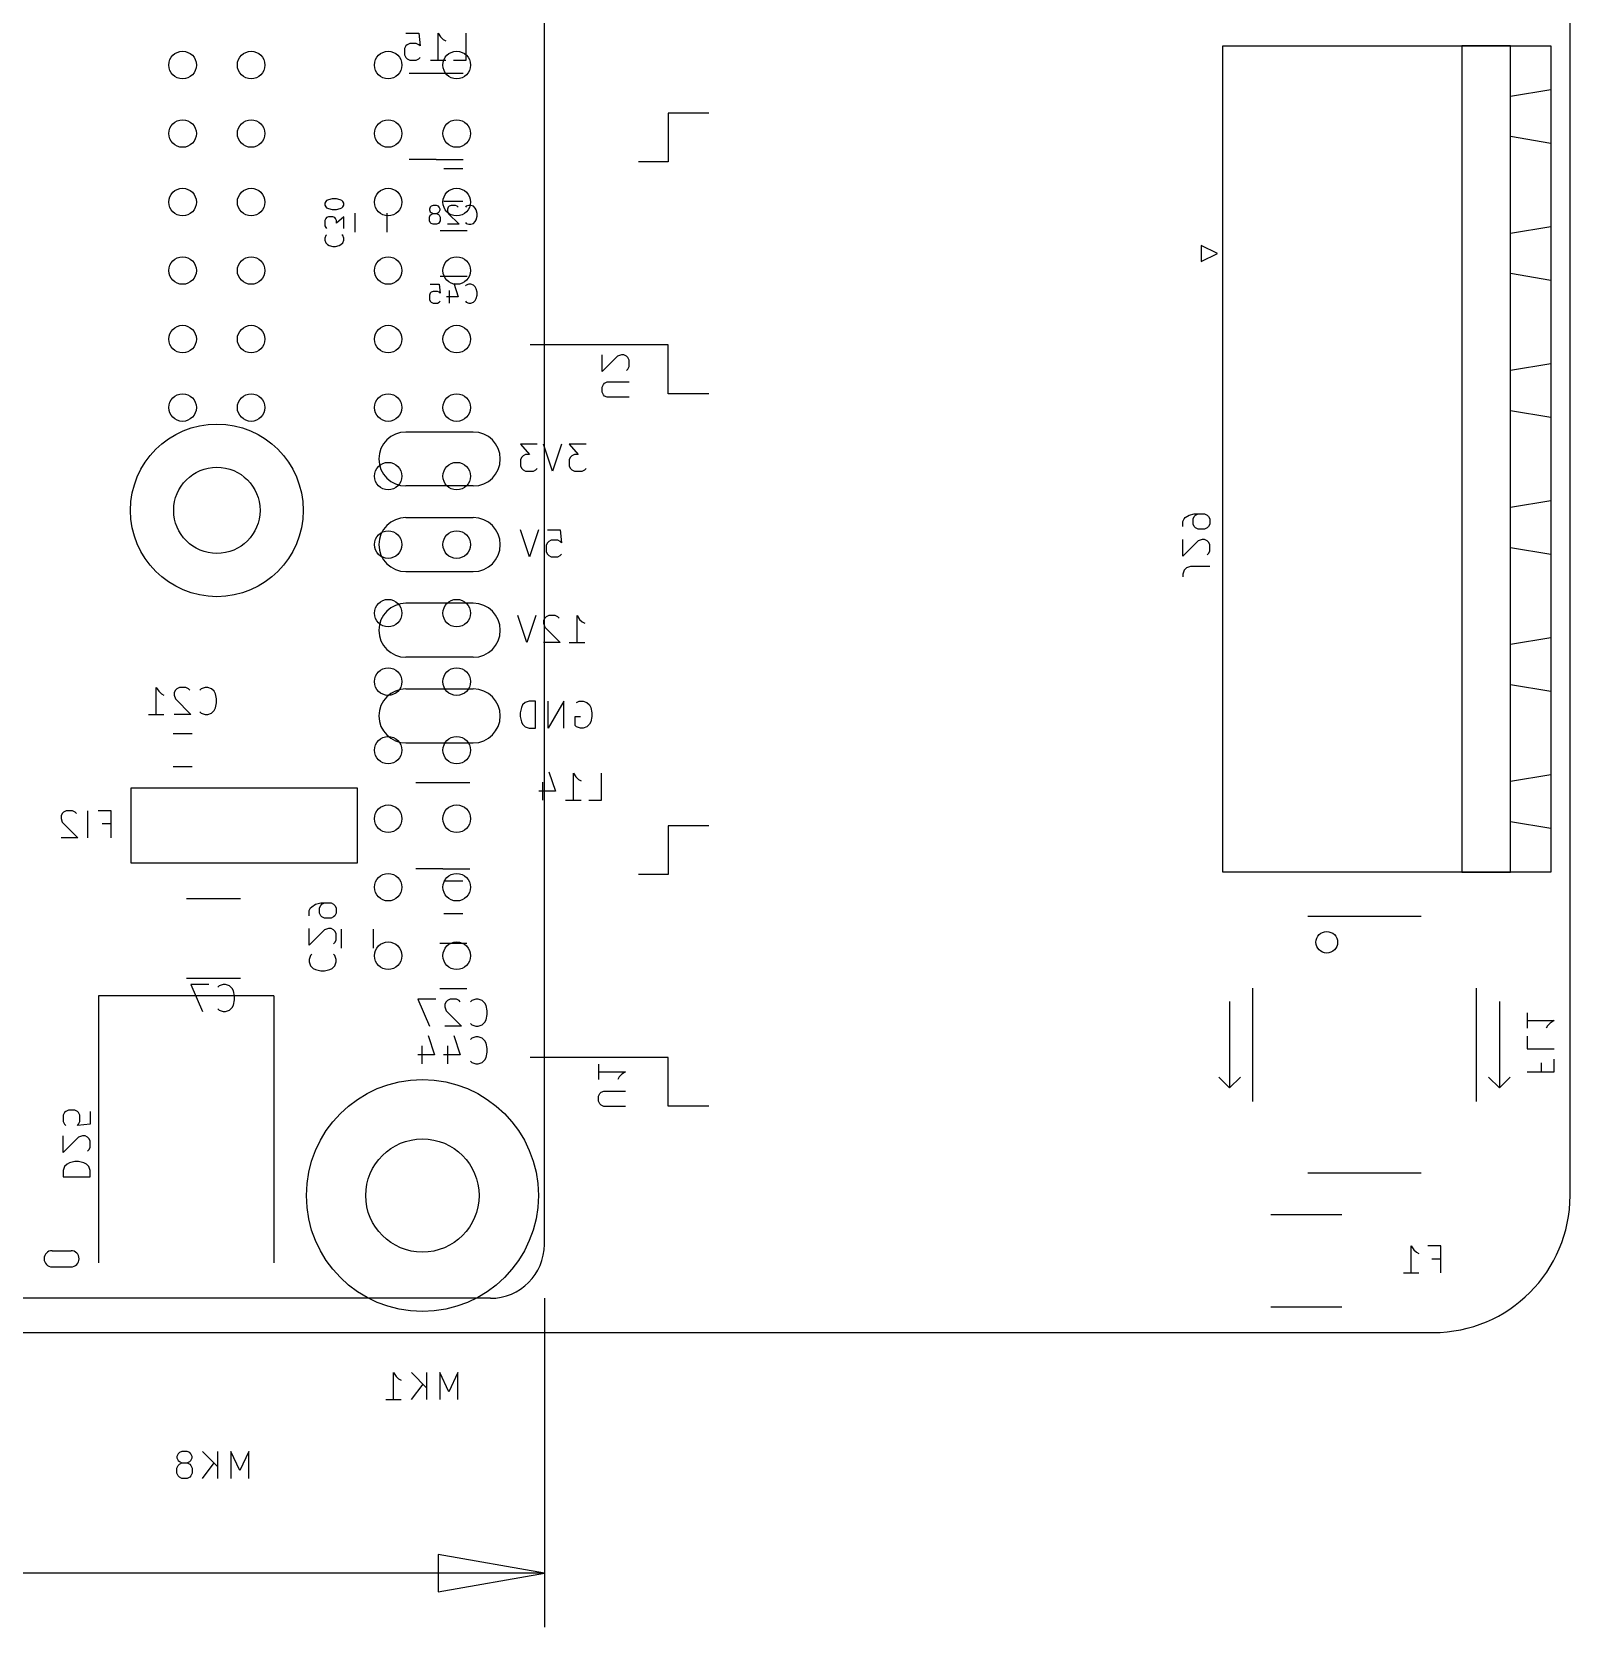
# Model space of a CAD drawing. Extents: x -21 to 324, y -93 to 158.
# Drawn here: x 186.6 to 243.6, y -66.7 to -7.6 of the extents above; entities that cross this region are included whole.
import ezdxf

# ---------------------------------------------------------------- set-up
doc = ezdxf.new("R2010")
doc.units = 0
doc.header["$LTSCALE"] = 10
doc.layers.add('BLACK', color=7, linetype='CONTINUOUS')
doc.layers.add('Layer_1', color=7, linetype='CONTINUOUS')

msp = doc.modelspace()

# ---------------------------------------------------------------- linework, layer by layer
at = {"layer": 'BLACK', "color": 7, "linetype": 'CONTINUOUS'}
for p, q in [((205.615, -52.51), (205.615, 53.33)), ((243.64, -50.7), (243.64, 50.9)), ((200.484, -7.607), (200.96, -7.607)), ((200.96, -7.607), (201.008, -8.084)), ((201.674, -8.607), (201.674, -7.607)), ((201.674, -7.607), (201.77, -7.75)), ((202.722, -8.607), (202.722, -7.607)), ((200.484, -8.084), (200.436, -8.179)), ((200.436, -8.179), (200.436, -8.417)), ((200.532, -8.036), (200.484, -8.084)), ((200.627, -7.988), (200.532, -8.036)), ((200.865, -7.988), (200.627, -7.988)), ((200.96, -8.036), (200.865, -7.988)), ((201.008, -8.084), (200.96, -8.036)), ((201.77, -7.75), (201.865, -7.845)), ((201.865, -7.845), (201.96, -7.893)), ((230.765, -8.075), (242.925, -8.075)), ((230.765, -38.715), (230.765, -8.075)), ((241.425, -8.075), (239.625, -8.075)), ((239.625, -8.075), (239.625, -38.715)), ((241.425, -38.715), (241.425, -8.075)), ((242.925, -8.075), (242.925, -38.715)), ((200.436, -8.417), (200.484, -8.512)), ((200.484, -8.512), (200.532, -8.56)), ((200.532, -8.56), (200.627, -8.607)), ((200.627, -8.607), (200.865, -8.607)), ((200.865, -8.607), (200.96, -8.56)), ((200.96, -8.56), (201.008, -8.512)), ((201.389, -8.607), (201.96, -8.607)), ((202.246, -8.607), (202.722, -8.607)), ((200.602, -9.095), (202.604, -9.095)), ((241.425, -9.945), (242.925, -9.695)), ((241.425, -11.445), (241.425, -9.945)), ((242.925, -9.695), (242.925, -11.695)), ((211.71, -10.575), (210.21, -10.575)), ((210.21, -10.575), (210.21, -12.385)), ((242.925, -11.695), (241.425, -11.445)), ((201.603, -12.295), (200.602, -12.295)), ((201.603, -12.295), (202.604, -12.295)), ((210.21, -12.385), (209.11, -12.385)), ((202.588, -12.635), (201.888, -12.635)), ((197.51, -13.849), (197.476, -13.915)), ((197.476, -13.915), (197.476, -13.982)), ((197.476, -13.982), (197.51, -14.049)), ((197.543, -13.815), (197.51, -13.849)), ((197.51, -14.049), (197.543, -14.082)), ((197.61, -13.782), (197.543, -13.815)), ((197.543, -14.082), (197.61, -14.115)), ((197.743, -13.749), (197.61, -13.782)), ((197.61, -14.115), (197.743, -14.149)), ((197.91, -13.749), (197.743, -13.749)), ((197.743, -14.149), (197.91, -14.149)), ((198.043, -13.782), (197.91, -13.749)), ((197.91, -14.149), (198.043, -14.115)), ((198.11, -13.815), (198.043, -13.782)), ((198.043, -14.115), (198.11, -14.082)), ((198.143, -13.849), (198.11, -13.815)), ((198.11, -14.082), (198.143, -14.049)), ((198.176, -13.915), (198.143, -13.849)), ((198.143, -14.049), (198.176, -13.982)), ((198.176, -13.982), (198.176, -13.915)), ((201.388, -14.061), (201.355, -14.128)), ((201.355, -14.128), (201.355, -14.161)), ((201.355, -14.161), (201.388, -14.228)), ((201.421, -14.028), (201.388, -14.061)), ((201.488, -13.995), (201.421, -14.028)), ((201.621, -13.995), (201.488, -13.995)), ((201.688, -14.028), (201.621, -13.995)), ((201.721, -14.061), (201.688, -14.028)), ((201.755, -14.128), (201.721, -14.061)), ((201.721, -14.228), (201.755, -14.161)), ((201.755, -14.161), (201.755, -14.128)), ((201.888, -13.835), (202.588, -13.835)), ((202.055, -14.061), (202.021, -14.128)), ((202.021, -14.128), (202.021, -14.195)), ((202.088, -14.028), (202.055, -14.061)), ((202.155, -13.995), (202.088, -14.028)), ((202.321, -13.995), (202.155, -13.995)), ((202.388, -14.028), (202.321, -13.995)), ((202.421, -14.061), (202.388, -14.028)), ((202.721, -14.028), (202.688, -14.061)), ((202.821, -13.995), (202.721, -14.028)), ((202.888, -13.995), (202.821, -13.995)), ((202.988, -14.028), (202.888, -13.995)), ((203.055, -14.095), (202.988, -14.028)), ((203.088, -14.161), (203.055, -14.095)), ((203.121, -14.295), (203.088, -14.161)), ((197.51, -14.482), (197.476, -14.549)), ((197.476, -14.549), (197.476, -14.749)), ((197.476, -14.749), (197.51, -14.815)), ((197.543, -14.449), (197.51, -14.482)), ((197.61, -14.415), (197.543, -14.449)), ((197.776, -14.415), (197.61, -14.415)), ((197.843, -14.449), (197.776, -14.415)), ((197.876, -14.482), (197.843, -14.449)), ((197.91, -14.549), (197.876, -14.482)), ((198.176, -14.415), (197.91, -14.649)), ((197.91, -14.649), (197.91, -14.549)), ((198.176, -14.849), (198.176, -14.415)), ((198.59, -14.282), (198.59, -14.982)), ((199.79, -14.982), (199.79, -14.282)), ((201.355, -14.428), (201.388, -14.361)), ((201.355, -14.561), (201.355, -14.428)), ((201.388, -14.628), (201.355, -14.561)), ((201.388, -14.228), (201.421, -14.261)), ((201.388, -14.361), (201.421, -14.328)), ((201.421, -14.661), (201.388, -14.628)), ((201.421, -14.261), (201.488, -14.295)), ((201.421, -14.328), (201.488, -14.295)), ((201.488, -14.695), (201.421, -14.661)), ((201.488, -14.295), (201.621, -14.295)), ((201.621, -14.695), (201.488, -14.695)), ((201.621, -14.295), (201.688, -14.261)), ((201.621, -14.295), (201.688, -14.328)), ((201.688, -14.661), (201.621, -14.695)), ((201.688, -14.261), (201.721, -14.228)), ((201.688, -14.328), (201.721, -14.361)), ((201.721, -14.628), (201.688, -14.661)), ((201.721, -14.361), (201.755, -14.428)), ((201.755, -14.561), (201.721, -14.628)), ((201.755, -14.428), (201.755, -14.561)), ((202.021, -14.195), (202.055, -14.295)), ((202.455, -14.695), (202.021, -14.695)), ((202.055, -14.295), (202.455, -14.695)), ((202.688, -14.628), (202.721, -14.661)), ((202.721, -14.661), (202.821, -14.695)), ((202.821, -14.695), (202.888, -14.695)), ((202.888, -14.695), (202.988, -14.661)), ((202.988, -14.661), (203.055, -14.595)), ((203.055, -14.595), (203.088, -14.528)), ((203.088, -14.528), (203.121, -14.395)), ((203.121, -14.395), (203.121, -14.295)), ((241.425, -15.025), (242.925, -14.775)), ((242.925, -14.775), (242.925, -16.775)), ((197.51, -15.115), (197.476, -15.215)), ((197.476, -15.215), (197.476, -15.282)), ((197.476, -15.282), (197.51, -15.382)), ((197.51, -14.815), (197.543, -14.849)), ((197.543, -15.082), (197.51, -15.115)), ((198.143, -15.115), (198.11, -15.082)), ((198.176, -15.215), (198.143, -15.115)), ((198.143, -15.382), (198.176, -15.282)), ((198.176, -15.282), (198.176, -15.215)), ((201.754, -14.925), (202.754, -14.925)), ((241.425, -16.525), (241.425, -15.025)), ((197.51, -15.382), (197.576, -15.449)), ((197.576, -15.449), (197.643, -15.482)), ((197.643, -15.482), (197.776, -15.515)), ((197.776, -15.515), (197.876, -15.515)), ((197.876, -15.515), (198.01, -15.482)), ((198.01, -15.482), (198.076, -15.449)), ((198.076, -15.449), (198.143, -15.382)), ((230.565, -15.775), (229.965, -15.475)), ((229.965, -15.475), (229.965, -16.075)), ((229.965, -16.075), (230.565, -15.775)), ((242.925, -16.775), (241.425, -16.525)), ((201.388, -16.916), (201.721, -16.916)), ((201.721, -16.916), (201.755, -17.249)), ((202.754, -16.625), (201.754, -16.625)), ((202.088, -17.149), (202.088, -17.616)), ((202.255, -16.882), (202.421, -17.382)), ((202.721, -16.949), (202.688, -16.982)), ((202.821, -16.916), (202.721, -16.949)), ((202.888, -16.916), (202.821, -16.916)), ((202.988, -16.949), (202.888, -16.916)), ((203.055, -17.016), (202.988, -16.949)), ((203.088, -17.082), (203.055, -17.016)), ((203.121, -17.216), (203.088, -17.082)), ((201.388, -17.249), (201.355, -17.316)), ((201.355, -17.316), (201.355, -17.482)), ((201.355, -17.482), (201.388, -17.549)), ((201.421, -17.216), (201.388, -17.249)), ((201.388, -17.549), (201.421, -17.582)), ((201.488, -17.182), (201.421, -17.216)), ((201.421, -17.582), (201.488, -17.616)), ((201.655, -17.182), (201.488, -17.182)), ((201.488, -17.616), (201.655, -17.616)), ((201.721, -17.216), (201.655, -17.182)), ((201.655, -17.616), (201.721, -17.582)), ((201.755, -17.249), (201.721, -17.216)), ((201.721, -17.582), (201.755, -17.549)), ((202.421, -17.382), (201.988, -17.382)), ((202.688, -17.549), (202.721, -17.582)), ((202.721, -17.582), (202.821, -17.616)), ((202.821, -17.616), (202.888, -17.616)), ((202.888, -17.616), (202.988, -17.582)), ((202.988, -17.582), (203.055, -17.516)), ((203.055, -17.516), (203.088, -17.449)), ((203.088, -17.449), (203.121, -17.316)), ((203.121, -17.316), (203.121, -17.216)), ((210.21, -19.165), (205.085, -19.165)), ((210.21, -20.975), (210.21, -19.165)), ((207.755, -20.157), (207.755, -19.537)), ((208.326, -19.585), (207.755, -20.157)), ((208.469, -19.537), (208.326, -19.585)), ((208.564, -19.537), (208.469, -19.537)), ((208.659, -19.585), (208.564, -19.537)), ((208.707, -19.633), (208.659, -19.585)), ((208.659, -20.109), (208.707, -20.061)), ((208.755, -19.728), (208.707, -19.633)), ((208.707, -20.061), (208.755, -19.966)), ((208.755, -19.966), (208.755, -19.728)), ((241.425, -20.105), (242.925, -19.855)), ((241.425, -21.605), (241.425, -20.105)), ((242.925, -19.855), (242.925, -21.855)), ((207.755, -20.728), (207.802, -20.633)), ((207.802, -20.633), (207.85, -20.585)), ((207.85, -20.585), (207.945, -20.537)), ((207.945, -20.537), (208.755, -20.537)), ((207.755, -20.918), (207.755, -20.728)), ((207.802, -21.014), (207.755, -20.918)), ((207.85, -21.061), (207.802, -21.014)), ((207.945, -21.109), (207.85, -21.061)), ((208.755, -21.109), (207.945, -21.109)), ((211.71, -20.975), (210.21, -20.975)), ((242.925, -21.855), (241.425, -21.605)), ((202.98, -22.395), (200.48, -22.395)), ((205.35, -22.847), (204.731, -22.847)), ((204.731, -22.847), (205.064, -23.228)), ((205.921, -23.847), (205.588, -22.847)), ((206.254, -22.847), (205.921, -23.847)), ((207.159, -22.847), (206.54, -22.847)), ((206.54, -22.847), (206.873, -23.228)), ((204.778, -23.324), (204.731, -23.419)), ((204.731, -23.419), (204.731, -23.657)), ((204.826, -23.276), (204.778, -23.324)), ((204.921, -23.228), (204.826, -23.276)), ((205.064, -23.228), (204.921, -23.228)), ((206.588, -23.324), (206.54, -23.419)), ((206.54, -23.419), (206.54, -23.657)), ((206.635, -23.276), (206.588, -23.324)), ((206.731, -23.228), (206.635, -23.276)), ((206.873, -23.228), (206.731, -23.228)), ((204.731, -23.657), (204.778, -23.752)), ((204.778, -23.752), (204.826, -23.8)), ((204.826, -23.8), (204.921, -23.847)), ((204.921, -23.847), (205.207, -23.847)), ((205.207, -23.847), (205.302, -23.8)), ((205.302, -23.8), (205.35, -23.752)), ((206.54, -23.657), (206.588, -23.752)), ((206.588, -23.752), (206.635, -23.8)), ((206.635, -23.8), (206.731, -23.847)), ((206.731, -23.847), (207.016, -23.847)), ((207.016, -23.847), (207.112, -23.8)), ((207.112, -23.8), (207.159, -23.752)), ((202.98, -24.395), (200.48, -24.395)), ((229.519, -25.475), (229.71, -25.427)), ((229.71, -25.427), (230.091, -25.427)), ((229.757, -25.475), (229.853, -25.427)), ((230.091, -25.427), (230.186, -25.475)), ((241.425, -25.185), (242.925, -24.935)), ((241.425, -26.685), (241.425, -25.185)), ((242.925, -24.935), (242.925, -26.935)), ((200.48, -25.57), (202.98, -25.57)), ((229.281, -25.713), (229.329, -25.618)), ((229.281, -25.903), (229.281, -25.713)), ((229.329, -25.618), (229.376, -25.57)), ((229.376, -25.57), (229.519, -25.475)), ((229.662, -25.618), (229.71, -25.522)), ((229.662, -25.808), (229.662, -25.618)), ((229.71, -25.903), (229.662, -25.808)), ((229.71, -25.522), (229.757, -25.475)), ((229.757, -25.951), (229.71, -25.903)), ((229.853, -25.999), (229.757, -25.951)), ((230.091, -25.999), (229.853, -25.999)), ((230.186, -25.951), (230.091, -25.999)), ((230.186, -25.475), (230.234, -25.522)), ((230.234, -25.903), (230.186, -25.951)), ((230.234, -25.522), (230.281, -25.618)), ((230.281, -25.808), (230.234, -25.903)), ((230.281, -25.618), (230.281, -25.808)), ((205.064, -27.022), (204.731, -26.022)), ((205.397, -26.022), (205.064, -27.022)), ((205.731, -26.499), (205.683, -26.594)), ((205.683, -26.594), (205.683, -26.832)), ((205.731, -26.022), (206.207, -26.022)), ((205.778, -26.451), (205.731, -26.499)), ((205.873, -26.403), (205.778, -26.451)), ((206.111, -26.403), (205.873, -26.403)), ((206.207, -26.451), (206.111, -26.403)), ((206.207, -26.022), (206.254, -26.499)), ((206.254, -26.499), (206.207, -26.451)), ((229.281, -26.999), (229.281, -26.38)), ((229.853, -26.427), (229.281, -26.999)), ((229.995, -26.38), (229.853, -26.427)), ((230.091, -26.38), (229.995, -26.38)), ((230.186, -26.427), (230.091, -26.38)), ((230.234, -26.475), (230.186, -26.427)), ((230.281, -26.57), (230.234, -26.475)), ((230.281, -26.808), (230.281, -26.57)), ((205.683, -26.832), (205.731, -26.927)), ((205.731, -26.927), (205.778, -26.975)), ((205.778, -26.975), (205.873, -27.022)), ((205.873, -27.022), (206.111, -27.022)), ((206.111, -27.022), (206.207, -26.975)), ((206.207, -26.975), (206.254, -26.927)), ((230.186, -26.951), (230.234, -26.903)), ((230.234, -26.903), (230.281, -26.808)), ((242.925, -26.935), (241.425, -26.685)), ((200.48, -27.57), (202.98, -27.57)), ((229.329, -27.522), (229.281, -27.665)), ((229.281, -27.665), (229.281, -27.76)), ((229.424, -27.427), (229.329, -27.522)), ((229.567, -27.38), (229.424, -27.427)), ((230.281, -27.38), (229.567, -27.38)), ((202.98, -28.745), (200.48, -28.745)), ((204.969, -30.197), (204.635, -29.197)), ((205.302, -29.197), (204.969, -30.197)), ((205.635, -29.293), (205.588, -29.388)), ((205.588, -29.388), (205.588, -29.483)), ((205.588, -29.483), (205.635, -29.626)), ((205.683, -29.245), (205.635, -29.293)), ((205.778, -29.197), (205.683, -29.245)), ((206.016, -29.197), (205.778, -29.197)), ((206.112, -29.245), (206.016, -29.197)), ((206.159, -29.293), (206.112, -29.245)), ((206.826, -30.197), (206.826, -29.197)), ((206.826, -29.197), (206.921, -29.34)), ((206.921, -29.34), (207.016, -29.435)), ((207.016, -29.435), (207.112, -29.483)), ((205.635, -29.626), (206.207, -30.197)), ((241.425, -30.265), (242.925, -30.015)), ((242.925, -30.015), (242.925, -32.015)), ((202.98, -30.745), (200.48, -30.745)), ((206.207, -30.197), (205.588, -30.197)), ((206.54, -30.197), (207.112, -30.197)), ((241.425, -31.765), (241.425, -30.265)), ((191.229, -32.864), (191.229, -31.864)), ((191.229, -31.864), (191.324, -32.007)), ((191.991, -31.912), (191.943, -31.96)), ((192.086, -31.864), (191.991, -31.912)), ((192.324, -31.864), (192.086, -31.864)), ((192.419, -31.912), (192.324, -31.864)), ((192.467, -31.96), (192.419, -31.912)), ((192.895, -31.912), (192.848, -31.96)), ((193.038, -31.864), (192.895, -31.912)), ((193.134, -31.864), (193.038, -31.864)), ((193.276, -31.912), (193.134, -31.864)), ((193.372, -32.007), (193.276, -31.912)), ((200.48, -31.92), (202.98, -31.92)), ((242.925, -32.015), (241.425, -31.765)), ((191.324, -32.007), (191.419, -32.102)), ((191.419, -32.102), (191.515, -32.15)), ((191.943, -31.96), (191.895, -32.055)), ((191.895, -32.055), (191.895, -32.15)), ((191.895, -32.15), (191.943, -32.293)), ((191.943, -32.293), (192.515, -32.864)), ((193.419, -32.102), (193.372, -32.007)), ((193.467, -32.293), (193.419, -32.102)), ((193.419, -32.626), (193.467, -32.436)), ((193.467, -32.436), (193.467, -32.293)), ((204.81, -32.515), (204.762, -32.61)), ((204.905, -32.42), (204.81, -32.515)), ((205.048, -32.372), (204.905, -32.42)), ((205.286, -32.372), (205.048, -32.372)), ((205.286, -33.372), (205.286, -32.372)), ((206.334, -32.372), (205.762, -33.372)), ((205.762, -33.372), (205.762, -32.372)), ((206.334, -33.372), (206.334, -32.372)), ((206.81, -32.42), (206.905, -32.372)), ((206.905, -32.372), (207.048, -32.372)), ((207.048, -32.372), (207.191, -32.42)), ((207.191, -32.42), (207.286, -32.515)), ((207.286, -32.515), (207.334, -32.61)), ((190.943, -32.864), (191.515, -32.864)), ((192.515, -32.864), (191.895, -32.864)), ((192.848, -32.769), (192.895, -32.817)), ((192.895, -32.817), (193.038, -32.864)), ((193.038, -32.864), (193.134, -32.864)), ((193.134, -32.864), (193.276, -32.817)), ((193.276, -32.817), (193.372, -32.722)), ((193.372, -32.722), (193.419, -32.626)), ((204.762, -32.61), (204.715, -32.801)), ((204.715, -32.801), (204.715, -32.944)), ((204.715, -32.944), (204.762, -33.134)), ((206.762, -33.277), (206.762, -32.944)), ((206.762, -32.944), (206.953, -32.944)), ((207.334, -32.61), (207.381, -32.801)), ((207.381, -32.944), (207.334, -33.134)), ((207.381, -32.801), (207.381, -32.944)), ((192.555, -33.59), (191.855, -33.59)), ((204.762, -33.134), (204.81, -33.23)), ((204.81, -33.23), (204.905, -33.325)), ((204.905, -33.325), (205.048, -33.372)), ((205.048, -33.372), (205.286, -33.372)), ((206.81, -33.325), (206.762, -33.277)), ((206.953, -33.372), (206.81, -33.325)), ((207.048, -33.372), (206.953, -33.372)), ((207.191, -33.325), (207.048, -33.372)), ((207.286, -33.23), (207.191, -33.325)), ((207.334, -33.134), (207.286, -33.23)), ((200.48, -33.92), (202.98, -33.92)), ((191.855, -34.79), (192.555, -34.79)), ((200.856, -35.384), (202.858, -35.384)), ((205.548, -35.373), (205.548, -36.039)), ((205.786, -34.992), (206.024, -35.706)), ((206.691, -36.039), (206.691, -35.039)), ((206.691, -35.039), (206.786, -35.182)), ((206.786, -35.182), (206.881, -35.277)), ((206.881, -35.277), (206.977, -35.325)), ((207.739, -36.039), (207.739, -35.039)), ((241.425, -35.345), (242.925, -35.095)), ((241.425, -36.845), (241.425, -35.345)), ((242.925, -35.095), (242.925, -37.095)), ((190.3, -38.381), (190.3, -35.587)), ((190.3, -35.587), (198.682, -35.587)), ((198.682, -35.587), (198.682, -38.381)), ((206.024, -35.706), (205.405, -35.706)), ((206.405, -36.039), (206.977, -36.039)), ((207.262, -36.039), (207.739, -36.039)), ((187.744, -36.532), (187.697, -36.627)), ((187.697, -36.627), (187.697, -36.722)), ((187.792, -36.484), (187.744, -36.532)), ((187.887, -36.436), (187.792, -36.484)), ((188.125, -36.436), (187.887, -36.436)), ((188.22, -36.484), (188.125, -36.436)), ((188.268, -36.532), (188.22, -36.484)), ((188.697, -37.436), (188.697, -36.436)), ((189.554, -36.436), (189.078, -36.436)), ((189.554, -37.436), (189.554, -36.436)), ((187.697, -36.722), (187.744, -36.865)), ((187.744, -36.865), (188.316, -37.436)), ((189.22, -36.913), (189.554, -36.913)), ((210.21, -36.991), (210.21, -38.801)), ((211.71, -36.991), (210.21, -36.991)), ((242.925, -37.095), (241.425, -36.845)), ((188.316, -37.436), (187.697, -37.436)), ((198.682, -38.381), (190.3, -38.381)), ((201.857, -38.584), (200.856, -38.584)), ((201.857, -38.584), (202.858, -38.584)), ((210.21, -38.801), (209.11, -38.801)), ((242.925, -38.715), (230.765, -38.715)), ((239.625, -38.715), (241.425, -38.715)), ((202.588, -39.051), (201.888, -39.051)), ((192.348, -39.695), (194.348, -39.695)), ((196.896, -40.135), (196.944, -40.04)), ((196.896, -40.326), (196.896, -40.135)), ((196.944, -40.04), (196.991, -39.992)), ((196.991, -39.992), (197.134, -39.897)), ((197.134, -39.897), (197.325, -39.85)), ((197.277, -40.04), (197.325, -39.945)), ((197.277, -40.23), (197.277, -40.04)), ((197.325, -39.85), (197.706, -39.85)), ((197.325, -39.945), (197.372, -39.897)), ((197.372, -39.897), (197.468, -39.85)), ((197.706, -39.85), (197.801, -39.897)), ((197.801, -39.897), (197.849, -39.945)), ((197.849, -39.945), (197.896, -40.04)), ((197.896, -40.04), (197.896, -40.23)), ((196.896, -41.421), (196.896, -40.802)), ((197.325, -40.326), (197.277, -40.23)), ((197.372, -40.373), (197.325, -40.326)), ((197.468, -40.421), (197.372, -40.373)), ((197.706, -40.421), (197.468, -40.421)), ((197.61, -40.802), (197.468, -40.85)), ((197.706, -40.802), (197.61, -40.802)), ((197.801, -40.373), (197.706, -40.421)), ((197.801, -40.85), (197.706, -40.802)), ((197.849, -40.326), (197.801, -40.373)), ((197.896, -40.23), (197.849, -40.326)), ((201.888, -40.251), (202.588, -40.251)), ((238.12, -40.362), (233.92, -40.362)), ((197.468, -40.85), (196.896, -41.421)), ((197.849, -40.897), (197.801, -40.85)), ((197.801, -41.373), (197.849, -41.326)), ((197.896, -40.992), (197.849, -40.897)), ((197.849, -41.326), (197.896, -41.23)), ((197.896, -41.23), (197.896, -40.992)), ((198.082, -40.825), (198.082, -41.525)), ((199.282, -41.525), (199.282, -40.825)), ((201.738, -41.341), (202.738, -41.341)), ((196.944, -41.802), (196.896, -41.945)), ((196.896, -41.945), (196.896, -42.04)), ((196.991, -41.754), (196.944, -41.802)), ((197.849, -41.802), (197.801, -41.754)), ((197.896, -41.945), (197.849, -41.802)), ((197.896, -42.04), (197.896, -41.945)), ((196.896, -42.04), (196.944, -42.183)), ((196.944, -42.183), (197.039, -42.278)), ((197.039, -42.278), (197.134, -42.326)), ((197.134, -42.326), (197.325, -42.373)), ((197.325, -42.373), (197.468, -42.373)), ((197.468, -42.373), (197.658, -42.326)), ((197.658, -42.326), (197.753, -42.278)), ((197.753, -42.278), (197.849, -42.183)), ((197.849, -42.183), (197.896, -42.04)), ((194.348, -42.655), (192.348, -42.655)), ((193.181, -42.877), (192.515, -42.877)), ((192.515, -42.877), (192.943, -43.877)), ((193.562, -42.925), (193.515, -42.973)), ((193.705, -42.877), (193.562, -42.925)), ((193.8, -42.877), (193.705, -42.877)), ((193.943, -42.925), (193.8, -42.877)), ((194.038, -43.02), (193.943, -42.925)), ((194.086, -43.115), (194.038, -43.02)), ((194.134, -43.306), (194.086, -43.115)), ((202.738, -43.041), (201.738, -43.041)), ((231.87, -43.012), (231.87, -47.212)), ((240.17, -47.212), (240.17, -43.012)), ((195.582, -43.295), (189.082, -43.295)), ((189.082, -43.295), (189.082, -53.195)), ((193.943, -43.83), (194.038, -43.734)), ((194.038, -43.734), (194.086, -43.639)), ((194.086, -43.639), (194.134, -43.449)), ((194.134, -43.449), (194.134, -43.306)), ((195.582, -43.295), (195.582, -53.195)), ((201.595, -43.421), (200.928, -43.421)), ((200.928, -43.421), (201.357, -44.421)), ((201.976, -43.517), (201.928, -43.612)), ((201.928, -43.612), (201.928, -43.707)), ((201.928, -43.707), (201.976, -43.85)), ((202.024, -43.469), (201.976, -43.517)), ((202.119, -43.421), (202.024, -43.469)), ((202.357, -43.421), (202.119, -43.421)), ((202.452, -43.469), (202.357, -43.421)), ((202.5, -43.517), (202.452, -43.469)), ((202.928, -43.469), (202.881, -43.517)), ((203.071, -43.421), (202.928, -43.469)), ((203.167, -43.421), (203.071, -43.421)), ((203.309, -43.469), (203.167, -43.421)), ((203.405, -43.564), (203.309, -43.469)), ((203.452, -43.659), (203.405, -43.564)), ((203.5, -43.85), (203.452, -43.659)), ((231.02, -43.512), (231.02, -46.712)), ((241.02, -43.512), (241.02, -46.712)), ((193.515, -43.782), (193.562, -43.83)), ((193.562, -43.83), (193.705, -43.877)), ((193.705, -43.877), (193.8, -43.877)), ((193.8, -43.877), (193.943, -43.83)), ((201.976, -43.85), (202.548, -44.421)), ((202.881, -44.326), (202.928, -44.374)), ((203.309, -44.374), (203.405, -44.278)), ((203.405, -44.278), (203.452, -44.183)), ((203.452, -44.183), (203.5, -43.993)), ((203.5, -43.993), (203.5, -43.85)), ((242.045, -43.929), (242.045, -44.501)), ((242.045, -44.215), (243.045, -44.215)), ((242.902, -44.31), (242.807, -44.406)), ((243.045, -44.215), (242.902, -44.31)), ((201.309, -44.771), (201.548, -45.485)), ((202.548, -44.421), (201.928, -44.421)), ((202.262, -44.771), (202.5, -45.485)), ((202.928, -44.866), (202.881, -44.914)), ((202.928, -44.374), (203.071, -44.421)), ((203.071, -44.818), (202.928, -44.866)), ((203.071, -44.421), (203.167, -44.421)), ((203.167, -44.818), (203.071, -44.818)), ((203.167, -44.421), (203.309, -44.374)), ((203.309, -44.866), (203.167, -44.818)), ((203.405, -44.961), (203.309, -44.866)), ((242.045, -44.787), (242.045, -45.263)), ((242.807, -44.406), (242.759, -44.501)), ((201.548, -45.485), (200.928, -45.485)), ((201.071, -45.152), (201.071, -45.818)), ((202.5, -45.485), (201.881, -45.485)), ((202.024, -45.152), (202.024, -45.818)), ((203.452, -45.056), (203.405, -44.961)), ((203.5, -45.247), (203.452, -45.056)), ((203.452, -45.58), (203.5, -45.39)), ((203.5, -45.39), (203.5, -45.247)), ((242.045, -45.263), (243.045, -45.263)), ((202.881, -45.723), (202.928, -45.771)), ((202.928, -45.771), (203.071, -45.818)), ((203.071, -45.818), (203.167, -45.818)), ((203.167, -45.818), (203.309, -45.771)), ((203.309, -45.771), (203.405, -45.675)), ((203.405, -45.675), (203.452, -45.58)), ((210.21, -45.581), (205.085, -45.581)), ((207.628, -45.826), (207.628, -46.398)), ((207.628, -46.112), (208.628, -46.112)), ((208.628, -46.112), (208.485, -46.207)), ((210.21, -47.391), (210.21, -45.581)), ((242.045, -46.12), (243.045, -46.12)), ((242.568, -45.787), (242.568, -46.12)), ((243.045, -46.12), (243.045, -45.644)), ((208.39, -46.303), (208.342, -46.398)), ((208.485, -46.207), (208.39, -46.303)), ((230.62, -46.312), (231.02, -46.712)), ((231.02, -46.712), (230.62, -46.312)), ((231.02, -46.712), (231.42, -46.312)), ((241.02, -46.712), (240.62, -46.312)), ((240.62, -46.312), (241.02, -46.712)), ((241.02, -46.712), (241.42, -46.312)), ((207.628, -47.017), (207.675, -46.922)), ((207.628, -47.207), (207.628, -47.017)), ((207.675, -47.303), (207.628, -47.207)), ((207.675, -46.922), (207.723, -46.874)), ((207.723, -47.35), (207.675, -47.303)), ((207.723, -46.874), (207.818, -46.826)), ((207.818, -46.826), (208.628, -46.826)), ((187.827, -47.628), (187.78, -47.724)), ((187.78, -47.724), (187.78, -47.962)), ((187.875, -47.581), (187.827, -47.628)), ((187.97, -47.533), (187.875, -47.581)), ((188.208, -47.533), (187.97, -47.533)), ((188.303, -47.581), (188.208, -47.533)), ((188.351, -47.628), (188.303, -47.581)), ((188.399, -47.724), (188.351, -47.628)), ((188.399, -47.962), (188.399, -47.724)), ((188.78, -47.581), (188.78, -48.057)), ((207.818, -47.398), (207.723, -47.35)), ((208.628, -47.398), (207.818, -47.398)), ((211.71, -47.391), (210.21, -47.391)), ((187.78, -47.962), (187.827, -48.057)), ((187.78, -49.104), (187.78, -48.485)), ((187.827, -48.057), (187.875, -48.104)), ((188.78, -48.057), (188.303, -48.104)), ((188.303, -48.104), (188.351, -48.057)), ((188.351, -48.057), (188.399, -47.962)), ((188.494, -48.485), (188.351, -48.533)), ((188.589, -48.485), (188.494, -48.485)), ((188.684, -48.533), (188.589, -48.485)), ((188.351, -48.533), (187.78, -49.104)), ((188.732, -48.581), (188.684, -48.533)), ((188.684, -49.057), (188.732, -49.009)), ((188.78, -48.676), (188.732, -48.581)), ((188.732, -49.009), (188.78, -48.914)), ((188.78, -48.914), (188.78, -48.676)), ((187.827, -49.628), (187.78, -49.771)), ((187.922, -49.533), (187.827, -49.628)), ((188.018, -49.485), (187.922, -49.533)), ((188.208, -49.438), (188.018, -49.485)), ((188.351, -49.438), (188.208, -49.438)), ((188.542, -49.485), (188.351, -49.438)), ((188.637, -49.533), (188.542, -49.485)), ((188.732, -49.628), (188.637, -49.533)), ((188.78, -49.771), (188.732, -49.628)), ((187.78, -49.771), (187.78, -50.009)), ((187.78, -50.009), (188.78, -50.009)), ((188.78, -50.009), (188.78, -49.771)), ((233.92, -49.862), (238.12, -49.862)), ((232.541, -51.403), (235.181, -51.403)), ((237.75, -53.565), (237.75, -52.565)), ((237.75, -52.565), (237.846, -52.708)), ((238.846, -52.565), (238.37, -52.565)), ((238.846, -53.565), (238.846, -52.565)), ((187.368, -52.745), (188.068, -52.745)), ((237.846, -52.708), (237.941, -52.803)), ((237.941, -52.803), (238.036, -52.851)), ((238.512, -53.042), (238.846, -53.042)), ((187.368, -53.345), (188.068, -53.345)), ((237.465, -53.565), (238.036, -53.565)), ((203.619, -54.511), (168.329, -54.511)), ((205.615, -54.51), (205.615, -66.7)), ((232.541, -54.823), (235.181, -54.823)), ((76, -55.78), (238.56, -55.78)), ((200.024, -58.264), (200.024, -57.264)), ((200.024, -57.264), (200.119, -57.407)), ((200.69, -57.264), (201.262, -57.836)), ((201.262, -58.264), (201.262, -57.264)), ((202.071, -57.979), (201.738, -57.264)), ((201.738, -57.264), (201.738, -58.264)), ((202.405, -57.264), (202.071, -57.979)), ((202.405, -58.264), (202.405, -57.264)), ((200.119, -57.407), (200.214, -57.502)), ((200.214, -57.502), (200.309, -57.55)), ((200.69, -58.264), (201.119, -57.693)), ((199.738, -58.264), (200.309, -58.264)), ((192.038, -60.281), (191.991, -60.376)), ((192.086, -60.233), (192.038, -60.281)), ((192.181, -60.185), (192.086, -60.233)), ((192.372, -60.185), (192.181, -60.185)), ((192.467, -60.233), (192.372, -60.185)), ((192.515, -60.281), (192.467, -60.233)), ((192.562, -60.376), (192.515, -60.281)), ((192.943, -60.185), (193.515, -60.757)), ((193.515, -61.185), (193.515, -60.185)), ((194.324, -60.9), (193.991, -60.185)), ((193.991, -60.185), (193.991, -61.185)), ((194.658, -60.185), (194.324, -60.9)), ((194.658, -61.185), (194.658, -60.185)), ((191.991, -60.376), (191.991, -60.423)), ((191.991, -60.423), (192.038, -60.519)), ((191.991, -60.804), (192.038, -60.709)), ((191.991, -60.995), (191.991, -60.804)), ((192.038, -60.519), (192.086, -60.566)), ((192.038, -60.709), (192.086, -60.662)), ((192.086, -60.566), (192.181, -60.614)), ((192.086, -60.662), (192.181, -60.614)), ((192.181, -60.614), (192.372, -60.614)), ((192.372, -60.614), (192.467, -60.566)), ((192.372, -60.614), (192.467, -60.662)), ((192.467, -60.566), (192.515, -60.519)), ((192.467, -60.662), (192.515, -60.709)), ((192.515, -60.519), (192.562, -60.423)), ((192.515, -60.709), (192.562, -60.804)), ((192.562, -60.423), (192.562, -60.376)), ((192.562, -60.804), (192.562, -60.995)), ((192.943, -61.185), (193.372, -60.614)), ((192.038, -61.09), (191.991, -60.995)), ((192.086, -61.138), (192.038, -61.09)), ((192.181, -61.185), (192.086, -61.138)), ((192.372, -61.185), (192.181, -61.185)), ((192.467, -61.138), (192.372, -61.185)), ((192.515, -61.09), (192.467, -61.138)), ((192.562, -60.995), (192.515, -61.09)), ((201.676, -64.005), (201.676, -65.394)), ((205.615, -64.7), (201.676, -64.005)), ((205.615, -64.7), (135.615, -64.7)), ((201.676, -65.394), (205.615, -64.7))]:
    msp.add_line(p, q, dxfattribs=at)
for centre, radius in [((192.205, -8.79), 0.51), ((194.745, -8.79), 0.51), ((199.825, -8.79), 0.51), ((202.365, -8.79), 0.51), ((192.205, -11.33), 0.51), ((194.745, -11.33), 0.51), ((199.825, -11.33), 0.51), ((202.365, -11.33), 0.51), ((192.205, -13.87), 0.51), ((194.745, -13.87), 0.51), ((199.825, -13.87), 0.51), ((202.365, -13.87), 0.51), ((192.205, -16.41), 0.51), ((194.745, -16.41), 0.51), ((199.825, -16.41), 0.51), ((202.365, -16.41), 0.51), ((192.205, -18.95), 0.51), ((194.745, -18.95), 0.51), ((199.825, -18.95), 0.51), ((202.365, -18.95), 0.51), ((192.205, -21.49), 0.51), ((194.745, -21.49), 0.51), ((199.825, -21.49), 0.51), ((202.365, -21.49), 0.51), ((193.475, -25.3), 3.2), ((199.825, -24.03), 0.51), ((202.365, -24.03), 0.51), ((193.475, -25.3), 1.6), ((199.825, -26.57), 0.51), ((202.365, -26.57), 0.51), ((199.825, -29.11), 0.51), ((202.365, -29.11), 0.51), ((199.825, -31.65), 0.51), ((202.365, -31.65), 0.51), ((199.825, -34.19), 0.51), ((202.365, -34.19), 0.51), ((199.825, -36.73), 0.51), ((202.365, -36.73), 0.51), ((199.825, -39.27), 0.51), ((202.365, -39.27), 0.51), ((199.825, -41.81), 0.51), ((202.365, -41.81), 0.51), ((234.62, -41.312), 0.4), ((201.095, -50.7), 4.3)]:
    msp.add_circle(centre, radius, dxfattribs=at)
for centre, radius, start, end in [((200.48, -23.395), 1, 90, 270), ((202.98, -23.395), 1, 270, 90), ((200.48, -26.57), 1, 90, 270), ((202.98, -26.57), 1, 270, 90), ((200.48, -29.745), 1, 90, 270), ((202.98, -29.745), 1, 270, 90), ((200.48, -32.92), 1, 90, 270), ((202.98, -32.92), 1, 270, 90), ((238.56, -50.7), 5.08, 270, 0), ((203.615, -52.51), 2, 270, 0), ((187.368, -53.045), 0.3, 90, 270), ((188.068, -53.045), 0.3, 270, 90)]:
    msp.add_arc(centre, radius, start, end, dxfattribs=at)
at = {"layer": 'Layer_1', "color": 1, "linetype": 'CONTINUOUS'}
msp.add_circle((201.095, -50.7), 2.1, dxfattribs=at)

doc.saveas('drawing.dxf')
